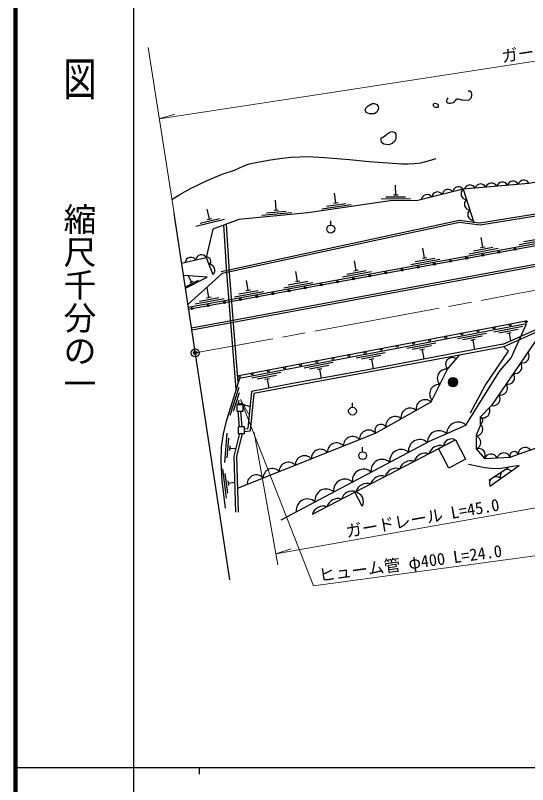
# Model space of a CAD drawing. Units: millimetres at full size, sheet at 1:1000; details may follow other scales. Extents: x 40000 to 680000, y 20000 to 380000.
# Drawn here: x 40000 to 118008, y 202409 to 319546 of the extents above; entities that cross this region are included whole.
import ezdxf
from ezdxf.enums import TextEntityAlignment as Align

# ---------------------------------------------------------------- set-up
doc = ezdxf.new("R2010")
doc.units = ezdxf.units.MM
doc.header["$LTSCALE"] = 1000
doc.header["$PDMODE"] = 32
doc.header["$PDSIZE"] = 500
doc.linetypes.add('CHAIN', pattern=[18.5, 12, -1.5, 3.5, -1.5])
for name, color, linetype, lineweight in [('M-BGD', 7, 'Continuous', 25), ('M-BMK', 2, 'CHAIN', 13), ('M-BMK-OTRS', 5, 'Continuous', 25), ('M-BMK-SRVR', 3, 'Continuous', 25), ('M-STR-HTXT', 7, 'Continuous', 13), ('M-TTL', 2, 'Continuous', 140), ('M-TTL-BAND', 7, 'Continuous', 25)]:
    doc.layers.add(name, color=color, linetype=linetype, lineweight=lineweight)
doc.layers.add('M-OTRS', color=6, linetype='Continuous')
doc.styles.add('@ＭＳ ゴシック', font='')
doc.styles.add('ＭＳ ゴシック', font='')
doc.styles.get('@ＭＳ ゴシック').set_extended_font_data('@MS Gothic')
doc.styles.get('ＭＳ ゴシック').set_extended_font_data('MS Gothic')

msp = doc.modelspace()

# ---------------------------------------------------------------- hatches: boundary and pattern name
at = {"layer": 'M-BGD'}
msp.add_hatch(color=256, dxfattribs=at).paths.add_polyline_path([(105936, 263687, -0.41421), (106636, 264387, -0.41421), (107336, 263687, -1)])

# ---------------------------------------------------------------- linework, layer by layer
for p, q in [((97923, 292214), (97907, 293714)), ((108202, 293058), (109833, 288027)), ((88804, 290993), (88585, 292477)), ((96427, 291899), (99426, 291930)), ((97573, 292211), (98273, 292218)), ((79733, 289915), (79596, 291409)), ((86666, 290071), (91118, 290727)), ((87364, 290477), (90332, 290915)), ((88458, 290942), (89150, 291044)), ((95680, 291591), (100180, 291638)), ((69541, 288555), (69184, 290012)), ((77548, 289111), (82029, 289524)), ((78267, 289478), (81255, 289754)), ((79385, 289883), (80082, 289947)), ((67498, 287437), (71869, 288508)), ((68155, 287907), (71069, 288621)), ((69201, 288472), (69881, 288638)), ((88032, 287599), (88032, 288277)), ((111200, 284255), (110928, 285730)), ((116742, 284668), (121167, 285486)), ((117425, 285099), (120375, 285644)), ((102325, 282625), (102055, 284100)), ((109097, 283256), (113522, 284073)), ((109780, 283687), (112730, 284232)), ((110856, 284191), (111544, 284318)), ((100220, 281629), (104647, 282441)), ((100904, 282059), (103855, 282600)), ((101981, 282562), (102669, 282688)), ((91910, 280715), (91640, 282191)), ((82985, 279079), (82715, 280555)), ((89805, 279720), (94231, 280531)), ((90489, 280150), (93440, 280691)), ((91566, 280652), (92254, 280779)), ((65998, 278282), (67869, 279237)), ((66838, 278946), (66369, 279866)), ((66620, 278835), (67056, 279058)), ((75462, 277700), (75191, 279175)), ((80880, 278083), (85306, 278895)), ((81564, 278514), (84515, 279055)), ((82641, 279016), (83329, 279142)), ((69473, 276602), (69202, 278077)), ((74040, 277134), (76991, 277675)), ((75117, 277637), (75806, 277763)), ((68051, 276036), (71002, 276577)), ((69128, 276539), (69817, 276665)), ((73357, 276704), (77783, 277515)), ((67368, 275606), (71794, 276417)), ((74051, 264717), (117775, 273056)), ((117272, 272169), (112851, 271328)), ((114309, 269464), (119964, 272020)), ((111755, 271119), (107334, 270278)), ((111074, 270684), (108127, 270123)), ((116591, 271734), (113644, 271173)), ((120041, 271628), (114382, 269071)), ((115518, 271224), (114830, 271094)), ((115174, 271159), (115402, 269958)), ((104039, 269650), (99618, 268809)), ((110001, 270174), (109313, 270043)), ((109657, 270109), (109935, 268650)), ((103358, 269215), (100411, 268654)), ((102284, 268706), (101597, 268575)), ((101941, 268640), (102214, 267202)), ((96320, 268181), (91899, 267340)), ((95639, 267746), (92692, 267185)), ((94566, 267236), (93878, 267106)), ((94222, 267171), (94494, 265742)), ((88409, 266675), (83988, 265834)), ((87728, 266240), (84781, 265679)), ((80449, 265160), (76029, 264319)), ((86654, 265731), (85967, 265600)), ((86310, 265665), (86573, 264286)), ((79769, 264725), (76822, 264165)), ((78695, 264216), (78007, 264085)), ((78351, 264150), (78608, 262800)), ((74013, 262889), (72673, 258593)), ((74076, 262084), (73182, 259220)), ((74020, 260896), (73811, 260228)), ((73916, 260562), (75729, 259996)), ((91342, 259875), (91342, 260552)), ((74149, 256886), (73924, 259254)), ((74551, 256886), (74326, 259254)), ((74908, 256602), (75397, 256661)), ((72195, 255934), (71862, 251446)), ((74908, 256199), (75764, 256302)), ((72438, 255164), (72217, 252172)), ((80455, 242733), (103078, 254694)), ((85230, 243577), (107020, 254905)), ((72653, 253995), (72601, 253297)), ((72627, 253646), (73553, 253577)), ((92884, 253102), (92884, 253779)), ((112124, 248781), (115153, 250736)), ((112279, 247851), (116704, 251022)), ((71517, 250482), (72082, 246018)), ((71909, 249776), (72285, 246799)), ((72351, 248672), (72439, 247978)), ((72395, 248325), (73384, 248450)), ((92805, 244815), (91700, 246941))]:
    msp.add_line(p, q, dxfattribs=at)
for points in [[(105854, 306986), (105759, 306838), (105682, 306697), (105646, 306566), (105673, 306456), (105713, 306344), (105856, 306227), (106028, 306192), (106248, 306189), (106453, 306225), (106687, 306299), (106880, 306428), (107074, 306652), (107186, 306769), (107284, 306833), (107454, 306843), (107725, 306762), (107890, 306700), (108090, 306673), (108883, 306631), (109086, 306678), (109248, 306814), (109423, 307000), (109507, 307359), (109535, 307624), (109416, 307853), (109227, 308013), (108960, 308020)], [(63829, 291505), (65038, 292275), (66658, 293170), (69100, 294339), (71512, 295375), (73358, 295986), (74688, 296573), (75608, 296917), (77441, 297301), (78861, 297574), (80610, 297782), (81992, 297952), (84585, 298032), (87083, 297895), (90860, 297588), (93882, 297271), (98862, 296937), (99812, 296925), (100786, 296987), (101749, 297115), (103082, 297470), (104104, 297777)], [(66333, 275111), (109564, 283037), (131017, 287000), (182440, 296393)], [(136449, 297266), (118209, 293960), (108202, 293058), (101286, 291350), (97100, 291306), (84538, 289454), (74018, 288484), (70070, 286981), (69066, 282695)], [(160906, 295590), (129000, 290552), (110758, 287615), (107651, 287984), (71497, 280237), (66270, 275527)], [(66379, 274814), (109619, 282742), (131071, 286705), (182494, 296098)], [(160859, 295886), (128953, 290848), (110751, 287918), (107637, 288288), (71356, 280514)], [(181884, 293294), (163087, 289824), (149079, 287155), (137222, 284963), (101086, 278241), (66821, 271912)], [(181938, 292999), (163142, 289529), (149135, 286860), (137277, 284668), (101141, 277946), (66866, 271616)], [(73618, 262630), (72192, 280386), (71770, 287628)], [(73937, 263653), (72591, 280414), (72161, 287777)], [(65315, 281795), (69066, 282695), (70078, 280092)], [(65893, 278003), (69215, 279700), (65602, 279911)], [(120430, 273357), (119142, 269865), (112498, 260139), (110795, 258350), (110773, 257040), (110182, 255639), (110182, 253522), (111427, 252081), (115336, 252278), (127718, 256693), (149089, 270096), (160825, 273788), (177581, 273503), (192182, 277405), (198804, 275734), (192342, 278173), (180092, 274939)], [(80455, 242733), (103078, 254694), (108616, 257167), (113776, 265444), (115506, 267405), (117816, 272578), (74127, 264262), (72035, 257558), (71654, 255832), (71347, 253818), (71272, 251673), (71442, 248689), (71972, 244496)], [(114309, 269464), (105920, 267903), (93436, 265542), (82180, 263481), (75958, 262294), (75397, 256661)], [(114382, 269071), (105993, 267509), (93509, 265149), (82254, 263088), (76326, 261957), (75764, 256302)], [(109333, 259030), (111559, 263183), (115074, 268422), (114382, 269071)], [(73812, 247530), (94842, 255930), (103328, 260689), (105812, 265666), (107645, 267817)], [(74132, 255886), (73262, 252418), (73524, 243892)], [(74545, 255886), (73663, 252375), (73924, 243904)], [(116704, 251022), (115153, 250736), (113913, 250545), (112899, 250509), (111503, 250665), (110454, 250843), (108987, 251177)]]:
    msp.add_lwpolyline(points, dxfattribs=at)
for points in [[(93277, 305088), (93376, 305434), (93708, 305765), (94319, 306125), (94679, 306149), (95053, 305997), (95238, 305737), (95276, 305410), (95191, 305117), (95034, 304828), (94622, 304558), (94234, 304553), (93907, 304563), (93400, 304780)], [(104026, 305494), (103826, 305587), (103743, 305670), (103681, 305839), (103700, 306010), (103786, 306115), (103995, 306160), (104276, 306051), (104369, 305944), (104404, 305772), (104385, 305649), (104283, 305523)], [(95723, 300853), (96235, 301175), (96567, 301459), (97012, 301762), (97344, 301848), (97856, 301696), (97932, 301469), (97932, 301099), (97923, 300729), (97752, 300341), (97392, 300028), (96898, 299848), (96130, 299914), (95780, 300189), (95710, 300584)], [(73700, 259254), (74700, 259254), (74700, 260254), (73700, 260254)], [(73908, 255886), (74908, 255886), (74908, 256886), (73908, 256886)], [(104459, 253574), (107010, 254900), (108547, 251943), (105997, 250617)]]:
    msp.add_lwpolyline(points, close=True, dxfattribs=at)
for centre, radius in [((88032, 286999), 600), ((113639, 283485), 150), ((116098, 283939), 150), ((108722, 282578), 150), ((111181, 283031), 150), ((101345, 281225), 150), ((103804, 281676), 150), ((106263, 282127), 150), ((93968, 279873), 150), ((96427, 280324), 150), ((98886, 280775), 150), ((89050, 278971), 150), ((91509, 279422), 150), ((81673, 277619), 150), ((84132, 278069), 150), ((86591, 278520), 150), ((76755, 276717), 150), ((79214, 277168), 150), ((69378, 275364), 150), ((71837, 275815), 150), ((74296, 276266), 150), ((66919, 274913), 150), ((117803, 272908), 150), ((112891, 271972), 150), ((115347, 272440), 150), ((105524, 270567), 150), ((107980, 271035), 150), ((110436, 271503), 150), ((100613, 269630), 150), ((103068, 270098), 150), ((93246, 268225), 150), ((95701, 268693), 150), ((98157, 269162), 150), ((88334, 267288), 150), ((90790, 267756), 150), ((80967, 265883), 150), ((83423, 266351), 150), ((85878, 266820), 150), ((76055, 264946), 150), ((78511, 265415), 150), ((74079, 264569), 150), ((106636, 263687), 700), ((91342, 259275), 600), ((92884, 252502), 600)]:
    msp.add_circle(centre, radius, dxfattribs=at)
for centre, radius, start, end in [((112503, 293145), 875, 25.14963, 165.14963), ((114141, 293293), 875, 25.14963, 165.14963), ((115779, 293440), 875, 25.14963, 165.14963), ((117417, 293588), 875, 25.14963, 165.14963), ((105879, 292176), 875, 33.87062, 173.87062), ((107476, 292570), 875, 33.87062, 173.87062), ((108740, 292368), 875, 127.96277, 267.96277), ((109228, 292850), 875, 25.14963, 165.14963), ((110865, 292998), 875, 25.14963, 165.14963), ((102686, 291388), 875, 33.87062, 173.87062), ((104283, 291782), 875, 33.87062, 173.87062), ((109248, 290804), 875, 127.96277, 267.96277), ((109755, 289239), 875, 127.96277, 267.96277), ((66738, 281829), 875, 33.50257, 173.50257), ((68337, 282212), 875, 33.50257, 173.50257), ((69199, 282131), 580, 299.28462, 103.1789), ((69501, 280750), 875, 311.23176, 91.23176), ((117211, 267675), 1050, 255.66295, 35.66295), ((106567, 266393), 1048, 55.20926, 223.91346), ((116097, 266045), 1050, 255.66295, 35.66295), ((105653, 264275), 1400, 83.4791, 223.4791), ((114984, 264416), 1050, 255.66295, 35.66295), ((104478, 261921), 1400, 83.4791, 223.4791), ((113871, 262786), 1050, 255.66295, 35.66295), ((112758, 261157), 1050, 255.66295, 35.66295), ((102415, 259628), 1400, 49.28205, 189.28205), ((100120, 258341), 1400, 49.28205, 189.28205), ((111215, 259312), 1050, 246.41749, 26.41749), ((97825, 257054), 1400, 49.28205, 189.28205), ((110694, 257862), 497, 279.74735, 78.34202), ((95659, 256350), 919, 31.3951, 207.16901), ((107441, 255851), 1764, 48.24472, 179.88385), ((110133, 256544), 1050, 272.69805, 52.05444), ((91354, 254022), 1400, 41.77359, 181.77359), ((93797, 254998), 1400, 41.77359, 181.77359), ((104510, 254510), 1780, 49.04224, 180.01004), ((109823, 254509), 1050, 290, 70), ((88910, 253046), 1400, 41.77359, 181.77359), ((101579, 253238), 1715, 47.86065, 187.86934), ((106432, 253793), 1258, 62.15542, 172.78366), ((86467, 252069), 1400, 41.77359, 181.77359), ((98730, 251731), 1715, 47.86065, 187.86934), ((104643, 252284), 1753, 72.00403, 162.93504), ((110558, 252588), 1006, 329.75913, 111.90005), ((115954, 252487), 653, 20.5316, 198.72026), ((117616, 252709), 1050, 39.62593, 179.62593), ((84023, 251093), 1400, 41.77359, 181.77359), ((95881, 250225), 1715, 47.86065, 187.86934), ((102426, 251131), 1753, 72.00403, 162.93504), ((112419, 251680), 1070, 27.76122, 157.99265), ((114369, 251870), 1050, 22.87693, 162.87693), ((81580, 250117), 1400, 41.77359, 181.77359), ((100209, 249979), 1753, 72.00403, 162.93504), ((76693, 248165), 1400, 41.77359, 181.77359), ((79137, 249141), 1400, 41.77359, 181.77359), ((93031, 248719), 1715, 47.86064, 187.86933), ((97992, 248826), 1753, 72.00403, 162.93504), ((114892, 249324), 1046, 53.70507, 197.55754), ((90182, 247212), 1715, 47.86065, 187.86934), ((95774, 247673), 1753, 72.00403, 162.93504), ((113198, 248275), 1012, 46.49812, 204.76449), ((87333, 245706), 1715, 47.86067, 187.86936), ((93557, 246521), 1753, 72.00403, 162.93504), ((91340, 245368), 1753, 72.00403, 162.93504), ((91593, 245535), 1410, 329.308, 85.63107), ((84483, 244199), 1715, 47.86064, 187.86933), ((89123, 244215), 1753, 72.00403, 162.93504), ((86906, 243063), 1753, 72.00403, 162.93504)]:
    msp.add_arc(centre, radius, start, end, dxfattribs=at)
at = {"layer": 'M-BMK'}
msp.add_lwpolyline([(67395, 268144), (92751, 272774), (116216, 277125), (131846, 280085), (150263, 283445), (165710, 286287), (186894, 290139), (200651, 292750), (226159, 297488), (253173, 302509), (256492, 303085), (264054, 304390), (275110, 306134), (281733, 307036), (287057, 307611), (291140, 308103), (299535, 308895), (307997, 309599)], dxfattribs=at)
at = {"layer": 'M-BMK-OTRS'}
msp.add_line((72655, 233615), (64159, 289388), dxfattribs=at)
at = {"layer": 'M-BMK-SRVR'}
msp.add_circle((67395, 268144), 600, dxfattribs=at)
at = {"layer": 'M-OTRS'}
msp.add_point((67395, 268144), dxfattribs=at)
at = {"layer": 'M-STR-HTXT'}
for p, q in [((64159, 289388), (60216, 314676)), ((61911, 303801), (64264, 304503)), ((74270, 261030), (75482, 258895)), ((79973, 235892), (76353, 256015)), ((79672, 237569), (122600, 245166)), ((79672, 237569), (82006, 238329))]:
    msp.add_line(p, q, dxfattribs=at)
for points in [[(61911, 303801), (85851, 307423), (121428, 312925), (158350, 318692), (177363, 321756)], [(74270, 261030), (85381, 232673), (126631, 238251)]]:
    msp.add_lwpolyline(points, dxfattribs=at)
at = {"layer": 'M-TTL'}
msp.add_line((40000, 380000), (40000, 20000), dxfattribs=at)
at = {"layer": 'M-TTL-BAND'}
for p, q in [((58000, 370000), (58000, 20000)), ((40000, 205000), (579000, 205000)), ((68000, 205000), (68000, 204000))]:
    msp.add_line(p, q, dxfattribs=at)

# ---------------------------------------------------------------- texts
at = {"layer": 'M-STR-HTXT', "style": 'ＭＳ ゴシック'}
for s, rotation, p in [('ガードパイプ\u3000 L=117.5', 8.79, (114267, 311817)), ('ガードレール L=45.0', 10.036, (90568, 239497)), ('ヒューム管 φ400 L=24.0', 7.702, (86422, 232813))]:
    msp.add_text(s, height=1833, rotation=rotation, dxfattribs=at).set_placement(p, align=Align.BOTTOM_LEFT)
at = {"layer": 'M-TTL-BAND', "style": '@ＭＳ ゴシック', "width": 1.4}
msp.add_text('平  面  図', height=3666, rotation=270, dxfattribs=at).set_placement((49777, 306475), align=Align.MIDDLE_RIGHT)
at = {"layer": 'M-TTL-BAND', "style": '@ＭＳ ゴシック'}
msp.add_text('縮尺千分の一', height=3666, rotation=270, dxfattribs=at).set_placement((49777, 261030), align=Align.MIDDLE_RIGHT)

doc.saveas('drawing.dxf')
